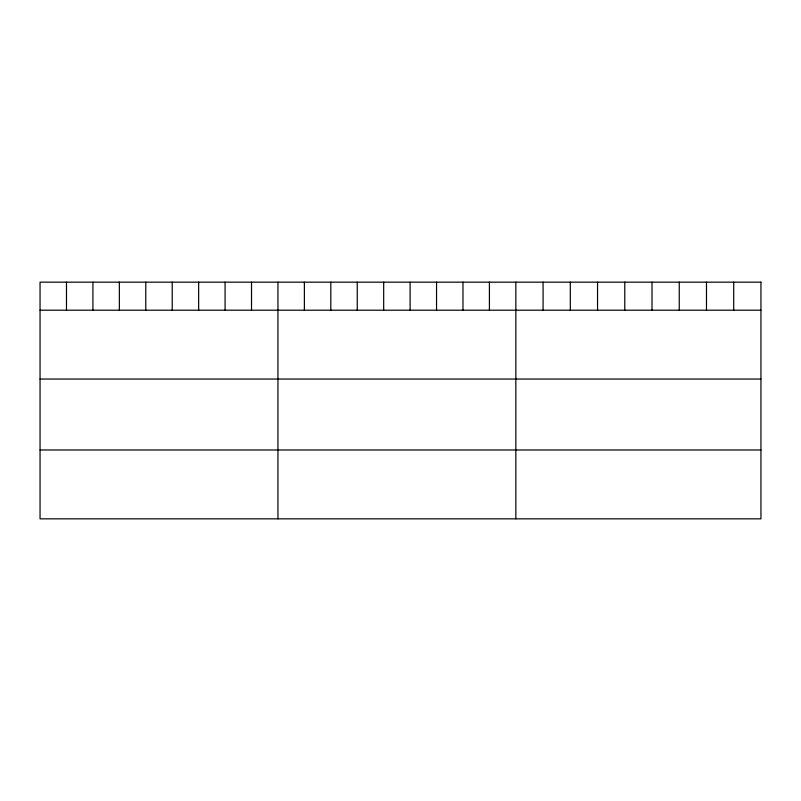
<?xml version="1.0" encoding="UTF-8"?>
<svg xmlns="http://www.w3.org/2000/svg" width="801" height="801" viewBox="0 0 801 801"><rect width="100%" height="100%" fill="white"/><g stroke="black" fill="none" stroke-linecap="round" stroke-linejoin="round"><path stroke-width="1.2" d="M40.05 310.197L760.95 310.197M40.05 379.043L760.95 379.043M40.05 449.982L760.95 449.982M733.716 282.162L733.716 310.197M706.482 282.162L706.482 310.197M679.248 282.162L679.248 310.197M652.014 282.162L652.014 310.197M624.78 282.162L624.78 310.197M597.546 282.162L597.546 310.197M570.312 282.162L570.312 310.197M543.078 282.162L543.078 310.197M515.844 282.162L515.844 518.838M489.411 282.162L489.411 310.197M462.978 282.162L462.978 310.197M436.545 282.162L436.545 310.197M410.112 282.162L410.112 310.197M383.679 282.162L383.679 310.197M357.246 282.162L357.246 310.197M330.813 282.162L330.813 310.197M304.38 282.162L304.38 310.197M277.947 282.162L277.947 518.838M251.514 282.162L251.514 310.197M225.081 282.162L225.081 310.197M198.648 282.162L198.648 310.197M172.215 282.162L172.215 310.197M145.782 282.162L145.782 310.197M119.349 282.162L119.349 310.197M92.916 282.162L92.916 310.197M66.483 282.162L66.483 310.197M760.95 282.162L40.05 282.162L40.05 518.838L760.95 518.838L760.95 282.162"/></g></svg>
